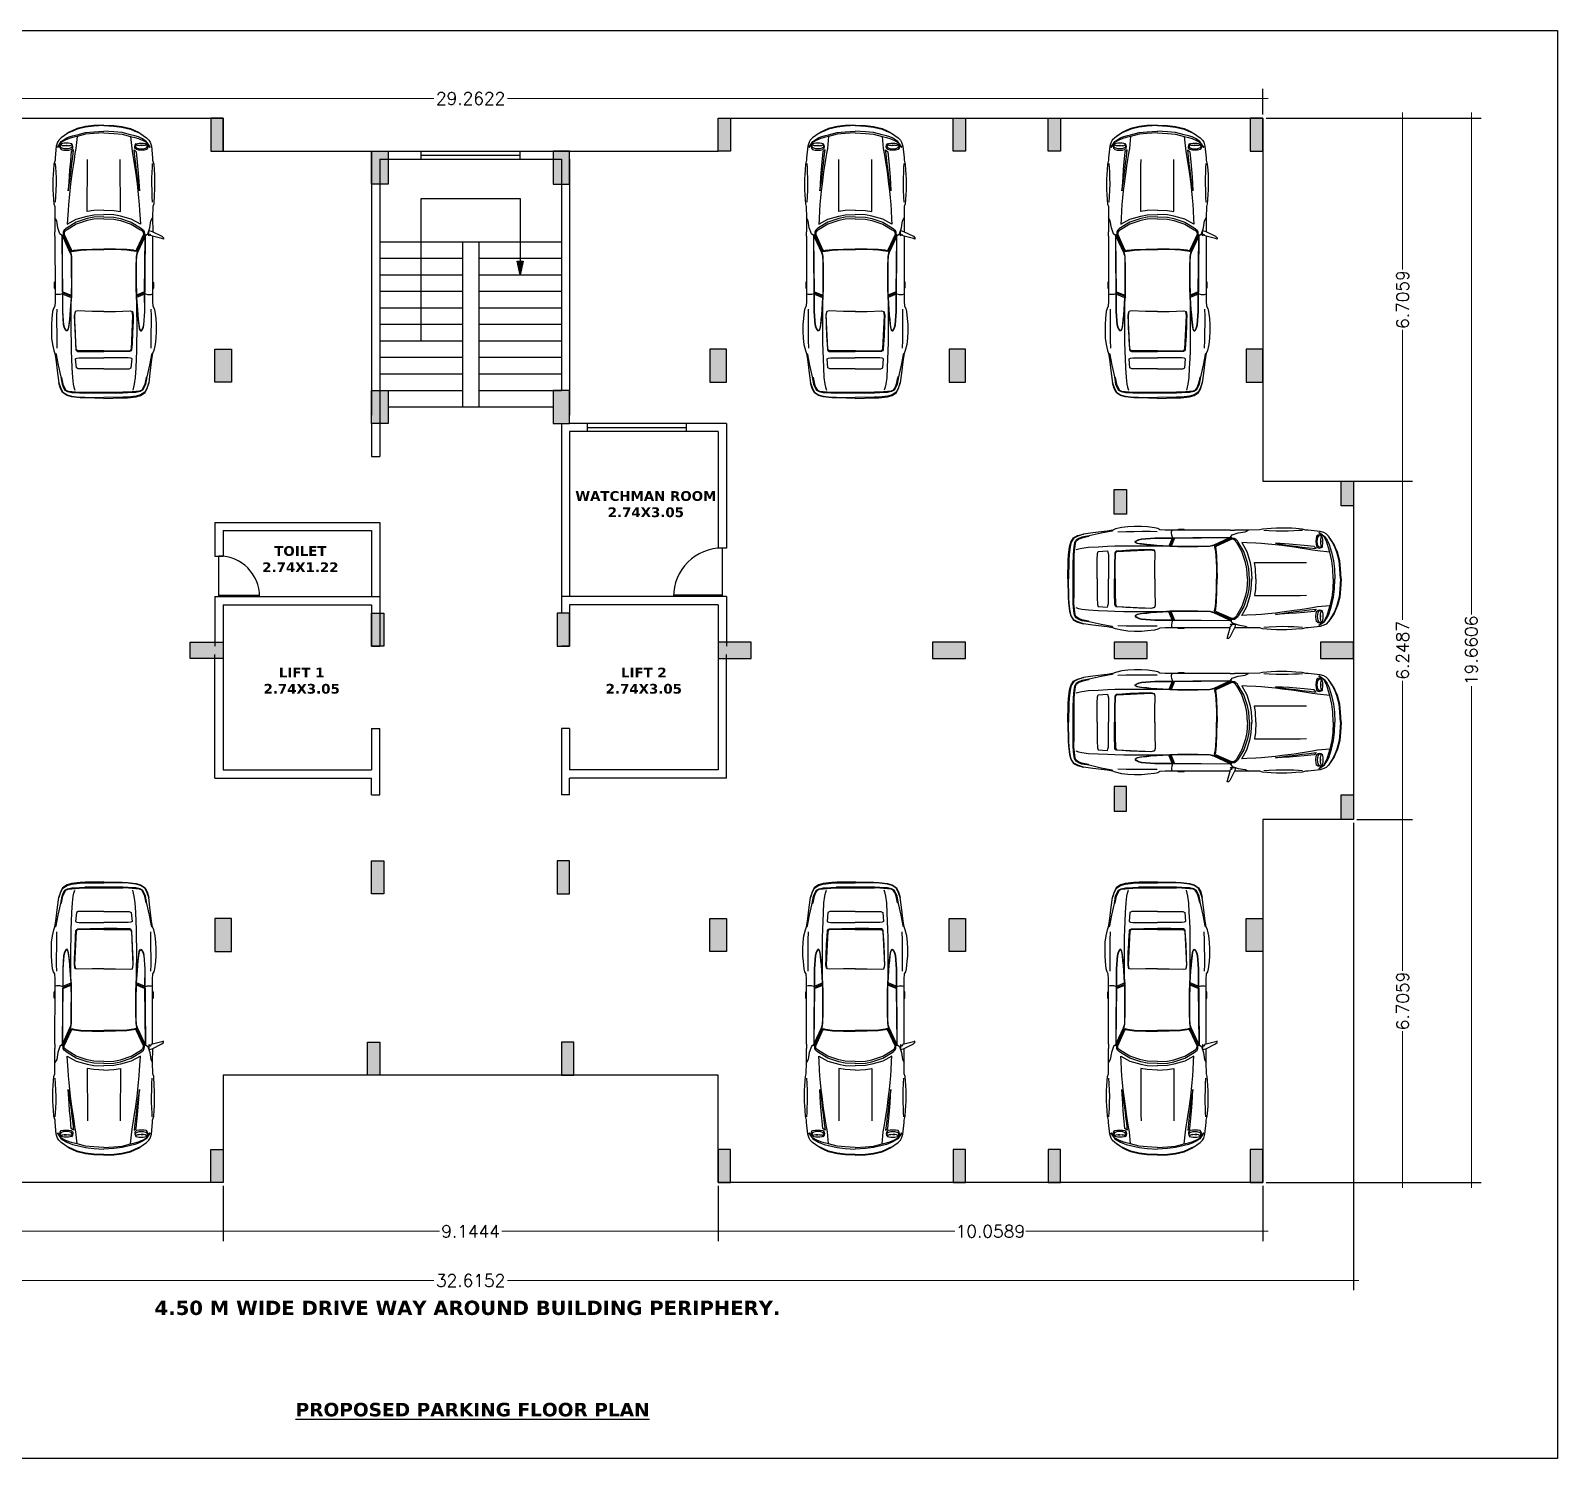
# Model space of a CAD drawing. Header units: metres. Extents: x 619 to 842, y 1450 to 1542.
# Drawn here: x 712.39 to 740.6, y 1478.99 to 1505.36 of the extents above; entities that cross this region are included whole.
import ezdxf

# ---------------------------------------------------------------- set-up
doc = ezdxf.new("R2010")
doc.units = ezdxf.units.M
doc.header["$LTSCALE"] = 0.5
doc.header["$MEASUREMENT"] = 0
for name, color, linetype in [('_Door', 114, 'Continuous'), ('_Floor', 153, 'Continuous'), ('_StairCase', 120, 'Continuous'), ('CAR', 9, 'Continuous'), ('CENTERLINE', 1, 'Continuous'), ('furn', 7, 'Continuous'), ('PARKING', 60, 'Continuous'), ('TEXT', 7, 'Continuous'), ('wall', 7, 'Continuous'), ('WINDOW', 5, 'Continuous')]:
    doc.layers.add(name, color=color, linetype=linetype)
doc.styles.add('AutoDCRFont', font='romans.shx')
doc.styles.add('PreDCRFont', font='ARIALN.TTF')
doc.styles.get("Standard").update_dxf_attribs({"font": 'arial.ttf'})
doc.dimstyles.new('PDCR-PLOT-INT', dxfattribs={"dimtxt": 0.3, "dimasz": 0.25, "dimexe": 0.25, "dimexo": 0.25, "dimgap": 0.25, "dimtad": 0, "dimzin": 0, "dimdsep": 46, "dimtxsty": 'PreDCRFont', "dimblk": 'OBLIQUE', "dimcen": 0.5, "dimdle": 0.1, "dimadec": 0, "dimazin": 0, "dimtfac": 1, "dimtix": 1, "dimtofl": 0, "dimtmove": 1, "dimatfit": 1, "dimfxl": 1, "dimtolj": 1, "dimtzin": 0, "dimlwd": 15, "dimarcsym": 0})

# ---------------------------------------------------------------- blocks, each defined once
blk = doc.blocks.new('CAR05-T')
at = {"layer": 'CAR'}
for p, q in [((-8.36, 25.15), (-10.37, 20.17)), ((-7.63, 25.15), (-9.65, 20.13)), ((-6.9, 25.15), (-8.92, 20.1)), ((-69.27, 11.7), (-69.27, -11.72)), ((-68.81, -11.75), (-68.81, 11.74)), ((95.73, -0.01), (95.73, -0.01)), ((-8.36, -25.17), (-10.37, -20.18)), ((-7.63, -25.17), (-9.65, -20.15)), ((-6.9, -25.17), (-8.92, -20.12)), ((27.38, -30.08), (30.07, -30.09))]:
    blk.add_line(p, q, dxfattribs=at)
for points in [[(27.38, 30.06), (-8.26, 29.99), (-12.66, 30.01), (-15.86, 30.25), (-17.12, 31), (-19.11, 31.49), (-23.46, 32), (-27.08, 32.24), (-31.43, 32.24), (-35.54, 32.12), (-39.28, 31.62), (-43.14, 30.76), (-44.89, 30.04), (-48.38, 29.43), (-57.1, 28.41), (-62.94, 27.63), (-66.43, 26.42), (-68.77, 25.17), (-70.37, 22.65), (-71.15, 19.83), (-71.77, 14.92), (-71.9, 11.67), (-72.04, -0.01)], [(-44.89, 29.7), (-45.5, 29.36), (-52.06, 28.12), (-59.34, 26.47), (-63.83, 25.71), (-65.68, 24.94), (-67.43, 23.89), (-68.37, 22.34), (-68.84, 19.71), (-69.15, 15.05), (-69.27, 11.7)], [(-17.58, 28.98), (-21.69, 29.12), (-26.79, 29.12), (-31.65, 28.98), (-36.68, 28.98), (-41.73, 28.85)], [(-8.14, 25.15), (-8.14, 25.64), (-8.52, 26.9), (-8.63, 28.29), (-8.63, 29.06), (-8.26, 29.99)], [(-0.29, 30.03), (-0.54, 30.03), (-1.17, 30.52), (-4.4, 30.52), (-5.41, 30.03), (-6.77, 30.03)], [(27.72, 25.74), (28.73, 27.09), (32.47, 28.34), (36.7, 29.01), (38.69, 30.06)], [(95.73, -0.01), (95.43, 6.21), (94.87, 11.19), (93.56, 16.43), (92.38, 19.17), (91.45, 21.29), (89.39, 24.26), (87.9, 26.27), (86.52, 27.77), (85.16, 28.51), (82.78, 29.26), (75.56, 30.01), (74.06, 30.01), (71.7, 30.74), (67.96, 30.96), (65.34, 31.17), (62.37, 31.28), (59.49, 31.28), (56.01, 31.28), (52.76, 31.08), (47.29, 30.74), (45.66, 30.16), (38.69, 30.06), (30.07, 30.08)], [(72.07, 29.84), (69.59, 29.72), (66.72, 29.55), (63.11, 29.38), (59.49, 29.35), (55.69, 29.52), (51.52, 29.64), (48.24, 29.87)], [(90.94, -0.01), (90.63, 6.23), (90.07, 11.21), (88.76, 16.45), (88.08, 19.18), (87.4, 21.31), (86.89, 22.68), (86.4, 23.79), (85.02, 26.39), (82.01, 28.56), (85.53, 26.17), (87.15, 23.79), (87.78, 22.68), (88.39, 21.31), (89.07, 19.18), (89.77, 16.45), (91.07, 11.21), (91.64, 6.23), (91.94, -0.01)], [(-72.53, 0.01), (-72.31, 11.3), (-72.17, 14.54), (-71.53, 19.83), (-70.75, 22.65), (-68.93, 25.4), (-66.5, 26.66), (-62.94, 27.63)], [(-59.34, 26.47), (-59.71, 26.05), (-63.83, 25.2), (-65.68, 24.43), (-67.43, 23.31), (-68.06, 22.04), (-68.77, 15.1), (-68.81, 11.74)], [(-13.87, 20.2), (-31.68, 20.24), (-38.04, 20.17), (-43.51, 20.1), (-48.17, 19.9), (-53.76, 19.64), (-59.71, 19.3), (-63.83, 18.77), (-65.68, 18.35), (-67.43, 17.84)], [(39.28, -0.01), (39.03, 6.21), (38.16, 10.21), (35.92, 16.94), (32.47, 22.65), (31.87, 23.47), (30.97, 24.4), (30.04, 24.91), (29.05, 25), (27.98, 24.96), (18.6, 20.69), (18.03, 20.41), (17.8, 19.68), (18.03, 18.5), (18.34, 16.94), (18.66, 14.18), (19.02, 7.2), (18.99, -0.01)], [(38.02, -0.01), (37.77, 6.21), (36.9, 10.21), (34.66, 16.94), (31.26, 22.65), (30.72, 23.47), (29.71, 24.33), (28.44, 24.42), (19.11, 20.18), (18.54, 19.85), (18.32, 19.39), (18.61, 18.37), (19.05, 14.1), (19.33, 7.2), (19.38, -0.01)], [(88.76, 16.45), (81.32, 17.23), (78.24, 17.74), (74.55, 18.32), (70.54, 18.91), (66.94, 19.51), (59.49, 20.51), (55.26, 21), (50.89, 21.41), (46.8, 21.78), (43.17, 22.04), (37.79, 22.28), (34.64, 22.53), (37.74, 16.94), (39.72, 10.21), (40.47, 6.21), (40.73, -0.01)], [(84.41, 26.76), (83.41, 27.02), (82.41, 27.26), (81.57, 26.95), (80.59, 26.27), (80.33, 24.77), (80.28, 23.53), (80.28, 22.79), (80.33, 21.53), (80.59, 20.03), (81.57, 19.15), (82.41, 19.05), (83.41, 19.28), (84.41, 19.91)], [(83.78, 19.74), (82.98, 19.54), (82.61, 19.47), (81.98, 19.79), (81.49, 20.59), (81.15, 21.85), (81.03, 23.09), (81.15, 24.33), (81.49, 25.59), (81.98, 26.46), (82.61, 26.75), (83.78, 26.39)], [(83.09, 24.32), (83.26, 23.02), (83.03, 21.77)], [(95.38, -0.01), (95.05, 6.21), (94.49, 11.19), (93.18, 16.43), (92.01, 19.17), (91.07, 21.29), (90.26, 22.79), (87.9, 26.27)], [(-54.39, -0.01), (-54.39, 11.69), (-54.26, 15.68), (-53.78, 16.89), (-48.15, 17.38), (-47.78, 16.58), (-47.53, 15.07), (-47.49, 8.32), (-47.49, -0.01)], [(-18.99, -0.03), (-18.97, 7.22), (-18.73, 16.19), (-19.11, 17.62), (-21.33, 18.08), (-24.9, 18.01), (-28.78, 17.89), (-32.21, 17.72), (-34.2, 17.65), (-36.77, 17.5), (-39.04, 17.36), (-42.72, 17.13), (-43.24, 16.68), (-43.65, 16.02), (-43.79, 8.32), (-43.79, -0.01)], [(-43.29, -0.03), (-43.29, 8.2), (-43.21, 15.88), (-42.82, 16.56), (-42.29, 16.99), (-21.5, 17.94), (-19.28, 17.48)], [(43.28, -0.01), (43.02, 6.21), (42.41, 10.21), (44.69, 10.19), (70.54, 10.11), (74.55, 10.05)], [(-18.99, 0.01), (-18.97, -7.23), (-18.73, -16.21), (-19.11, -17.64), (-21.33, -18.09), (-24.9, -18.03), (-28.78, -17.91), (-32.21, -17.74), (-34.2, -17.67), (-36.77, -17.52), (-39.04, -17.38), (-42.72, -17.14), (-43.24, -16.7), (-43.65, -16.04), (-43.79, -8.34), (-43.79, -0.01)], [(-43.29, 0.01), (-43.29, -8.22), (-43.21, -15.9), (-42.82, -16.58), (-42.29, -17.01), (-21.5, -17.96), (-19.28, -17.5)], [(-72.53, -0.03), (-72.31, -11.31), (-72.17, -14.56), (-71.53, -19.85), (-70.75, -22.67), (-68.93, -25.42), (-66.5, -26.67), (-62.94, -27.65)], [(27.38, -30.08), (-8.26, -30.01), (-12.66, -30.03), (-15.86, -30.26), (-17.12, -31.01), (-19.11, -31.51), (-23.46, -32.02), (-27.08, -32.25), (-31.43, -32.25), (-35.54, -32.13), (-39.28, -31.64), (-43.14, -30.77), (-44.89, -30.06), (-48.38, -29.45), (-57.1, -28.43), (-62.94, -27.65), (-66.43, -26.44), (-68.77, -25.18), (-70.37, -22.67), (-71.15, -19.85), (-71.77, -14.93), (-71.9, -11.69), (-72.04, -0.01)], [(-54.39, -0.01), (-54.39, -11.7), (-54.26, -15.7), (-53.78, -16.9), (-48.15, -17.4), (-47.78, -16.6), (-47.53, -15.09), (-47.49, -8.34), (-47.49, -0.01)], [(39.28, -0.01), (39.03, -6.23), (38.16, -10.22), (35.92, -16.96), (32.47, -22.67), (31.87, -23.48), (30.97, -24.42), (30.04, -24.93), (29.05, -25.01), (27.98, -24.98), (18.6, -20.71), (18.03, -20.42), (17.8, -19.69), (18.03, -18.52), (18.34, -16.96), (18.66, -14.2), (19.02, -7.22), (18.99, -0.01)], [(38.02, -0.01), (37.77, -6.23), (36.9, -10.22), (34.66, -16.96), (31.26, -22.67), (30.72, -23.48), (29.71, -24.35), (28.44, -24.43), (19.11, -20.2), (18.54, -19.86), (18.32, -19.4), (18.61, -18.38), (19.05, -14.12), (19.33, -7.22), (19.38, -0.01)], [(95.73, -0.01), (95.43, -6.23), (94.87, -11.21), (93.56, -16.45), (92.38, -19.18), (91.45, -21.31), (89.39, -24.28), (87.9, -26.29), (86.52, -27.78), (85.16, -28.53), (82.78, -29.28), (75.56, -30.03), (74.06, -30.03), (71.7, -30.76), (67.96, -30.98), (65.34, -31.18), (62.37, -31.3), (59.49, -31.3), (56.01, -31.3), (52.76, -31.1), (47.29, -30.76), (45.66, -30.18), (38.69, -30.08), (30.07, -30.09)], [(88.76, -16.46), (81.32, -17.24), (78.24, -17.75), (74.55, -18.33), (70.54, -18.93), (66.94, -19.52), (59.49, -20.52), (55.26, -21.02), (50.89, -21.43), (46.8, -21.8), (43.17, -22.05), (37.79, -22.29), (34.64, -22.55), (37.74, -16.96), (39.72, -10.22), (40.47, -6.23), (40.73, -0.01)], [(43.28, -0.01), (43.02, -6.23), (42.41, -10.22), (44.69, -10.21), (70.54, -10.12), (74.55, -10.07)], [(90.94, -0.01), (90.63, -6.25), (90.07, -11.23), (88.76, -16.46), (88.08, -19.2), (87.4, -21.32), (86.89, -22.7), (86.4, -23.81), (85.02, -26.41), (82.01, -28.58), (85.53, -26.19), (87.15, -23.81), (87.78, -22.7), (88.39, -21.32), (89.07, -19.2), (89.77, -16.46), (91.07, -11.23), (91.64, -6.25), (91.94, -0.01)], [(95.38, -0.01), (95.05, -6.23), (94.49, -11.21), (93.18, -16.45), (92.01, -19.18), (91.07, -21.31), (90.26, -22.8), (87.9, -26.29)], [(-44.89, -29.72), (-45.5, -29.38), (-52.06, -28.14), (-59.34, -26.49), (-63.83, -25.73), (-65.68, -24.96), (-67.43, -23.91), (-68.37, -22.36), (-68.84, -19.73), (-69.15, -15.07), (-69.27, -11.72)], [(-59.34, -26.49), (-59.71, -26.07), (-63.83, -25.22), (-65.68, -24.45), (-67.43, -23.33), (-68.06, -22.05), (-68.77, -15.12), (-68.81, -11.75)], [(-13.87, -20.22), (-31.68, -20.25), (-38.04, -20.18), (-43.51, -20.12), (-48.17, -19.91), (-53.76, -19.66), (-59.71, -19.32), (-63.83, -18.79), (-65.68, -18.37), (-67.43, -17.86)], [(-8.14, -25.17), (-8.14, -25.66), (-8.52, -26.92), (-8.63, -28.31), (-8.63, -29.07), (-8.26, -30.01)], [(27.72, -25.76), (28.73, -27.1), (32.47, -28.36), (36.7, -29.02), (38.69, -30.08)], [(84.41, -26.78), (83.41, -27.04), (82.41, -27.27), (81.57, -26.97), (80.59, -26.29), (80.33, -24.79), (80.28, -23.55), (80.28, -22.8), (80.33, -21.54), (80.59, -20.05), (81.57, -19.17), (82.41, -19.06), (83.41, -19.3), (84.41, -19.93)], [(83.78, -19.76), (82.98, -19.56), (82.61, -19.49), (81.98, -19.81), (81.49, -20.61), (81.15, -21.87), (81.03, -23.11), (81.15, -24.35), (81.49, -25.61), (81.98, -26.47), (82.61, -26.76), (83.78, -26.41)], [(83.09, -24.33), (83.26, -23.04), (83.03, -21.78)], [(-17.58, -29), (-21.69, -29.13), (-26.79, -29.13), (-31.65, -29), (-36.68, -29), (-41.73, -28.86)], [(-0.29, -30.04), (-0.54, -30.04), (-1.17, -30.54), (-4.4, -30.54), (-5.41, -30.04), (-6.77, -30.04)], [(72.07, -29.86), (69.59, -29.74), (66.72, -29.57), (63.11, -29.4), (59.49, -29.36), (55.69, -29.53), (51.52, -29.65), (48.24, -29.89)]]:
    blk.add_lwpolyline(points, dxfattribs=at)
for points in [[(27.88, 28.16), (27.6, 27.77), (30.72, 27.77), (30.22, 29.75), (27.23, 35.74), (26.36, 36.72), (25.5, 36.72), (25.87, 35.74), (27.38, 30.04), (27.64, 29.01), (28.61, 28.75)], [(28.42, 25.39), (27.45, 25.06), (18.17, 20.83), (17.54, 20.59), (16.86, 20.35), (14.7, 19.96), (7.55, 19.79), (-0.29, 19.79), (-4.98, 19.79), (-9.74, 19.92), (-13.87, 20.2), (-17.73, 20.46), (-21.32, 20.82), (-24.12, 21.06), (-27.7, 21.47), (-29.82, 21.83), (-30.72, 22.28), (-31.06, 22.62), (-31, 23.13), (-30.49, 23.52), (-28.79, 24.35), (-27.2, 24.74), (-18.99, 25.28), (27.72, 25.64)], [(26.57, 25.06), (17.29, 20.83), (16.66, 20.59), (15.98, 20.35), (15.06, 20.12), (11.85, 20.01), (7.56, 20.01), (3.03, 20), (-0.31, 19.96), (-8.92, 20.1), (-10.39, 20.17), (-17.73, 20.66), (-21.35, 20.92), (-23.8, 21.19), (-27.23, 21.53), (-29.46, 21.88), (-30.53, 22.28), (-30.78, 22.6), (-30.77, 23.01), (-30.32, 23.38), (-28.73, 24.16), (-27.21, 24.59), (-18.99, 25.17), (-8.14, 25.15), (-6.9, 25.15), (9.52, 25.34), (27.18, 25.52), (27.55, 25.39)], [(55.26, 21.92), (61.62, 20.85), (67.7, 20.13), (71.83, 19.64), (76.1, 19.1), (80.37, 18.66), (79.24, 20.01), (77.03, 20.2), (72.99, 20.59), (68.37, 21.03), (63.74, 21.36)], [(84.36, 25.4), (84.11, 26.13), (83.78, 26.39), (83.49, 26.13), (83.22, 25.4), (83.05, 24.42), (82.97, 23.02), (83.09, 21.75), (83.2, 20.73), (83.48, 19.98), (83.78, 19.74), (84.11, 19.96), (84.36, 20.64), (84.55, 21.75), (84.6, 23.02), (84.55, 24.32)], [(55.26, -21.94), (61.62, -20.86), (67.7, -20.15), (71.83, -19.66), (76.1, -19.11), (80.37, -18.67), (79.24, -20.03), (77.03, -20.22), (72.99, -20.61), (68.37, -21.05), (63.74, -21.37)], [(28.42, -25.4), (27.45, -25.08), (18.17, -20.85), (17.54, -20.61), (16.86, -20.37), (14.7, -19.98), (7.55, -19.81), (-0.29, -19.81), (-4.98, -19.81), (-9.74, -19.94), (-13.87, -20.22), (-17.73, -20.47), (-21.32, -20.84), (-24.12, -21.08), (-27.7, -21.49), (-29.82, -21.85), (-30.72, -22.29), (-31.06, -22.63), (-31, -23.14), (-30.49, -23.53), (-28.79, -24.37), (-27.2, -24.76), (-18.99, -25.3), (27.72, -25.66)], [(26.57, -25.08), (17.29, -20.85), (16.66, -20.61), (15.98, -20.37), (15.06, -20.13), (11.85, -20.03), (7.56, -20.03), (3.03, -20.01), (-0.31, -19.98), (-8.92, -20.12), (-10.39, -20.18), (-17.73, -20.68), (-21.35, -20.93), (-23.8, -21.2), (-27.23, -21.54), (-29.46, -21.9), (-30.53, -22.29), (-30.78, -22.62), (-30.77, -23.02), (-30.32, -23.4), (-28.73, -24.18), (-27.21, -24.6), (-18.99, -25.18), (-8.14, -25.17), (-6.9, -25.17), (9.52, -25.35), (27.18, -25.54), (27.55, -25.4)], [(84.36, -25.42), (84.11, -26.15), (83.78, -26.41), (83.49, -26.15), (83.22, -25.42), (83.05, -24.43), (82.97, -23.04), (83.09, -21.77), (83.2, -20.75), (83.48, -20), (83.78, -19.76), (84.11, -19.98), (84.36, -20.66), (84.55, -21.77), (84.6, -23.04), (84.55, -24.33)]]:
    blk.add_lwpolyline(points, close=True, dxfattribs=at)
blk = doc.blocks.new('*D44')
at = {"color": 0, "lineweight": -2, "transparency": 16777216}
for p, q in [((705.89, 1503.811), (705.89, 1504.29)), ((735.153, 1503.811), (735.153, 1504.29))]:
    blk.add_line(p, q, dxfattribs=at)
at = {"color": 0, "lineweight": 15, "transparency": 16777216}
for p, q in [((705.79, 1504.11), (719.843, 1504.11)), ((735.253, 1504.11), (721.201, 1504.11))]:
    blk.add_line(p, q, dxfattribs=at)
at = {"layer": 'Defpoints', "color": 0, "transparency": 16777216}
for p in [(735.153, 1504.11), (705.89, 1503.749), (735.153, 1503.749)]:
    blk.add_point(p, dxfattribs=at)
at = {"color": 0, "transparency": 16777216, "insert": (720.522, 1504.11), "char_height": 0.23, "attachment_point": 5, "style": 'AutoDCRFont'}
blk.add_mtext('\\A1;29.2622', dxfattribs=at)
blk = doc.blocks.new('*D45')
at = {"layer": 'Defpoints', "color": 0, "transparency": 16777216}
for p in [(735.153, 1503.749), (735.153, 1497.043), (737.738, 1497.043)]:
    blk.add_point(p, dxfattribs=at)
at = {"layer": 'wall', "color": 0, "lineweight": -2, "transparency": 16777216}
for p, q in [((735.215, 1503.749), (737.918, 1503.749)), ((735.215, 1497.043), (737.918, 1497.043))]:
    blk.add_line(p, q, dxfattribs=at)
at = {"layer": 'wall', "color": 0, "lineweight": 15, "transparency": 16777216}
for p, q in [((737.738, 1503.849), (737.738, 1500.954)), ((737.738, 1496.943), (737.738, 1499.837))]:
    blk.add_line(p, q, dxfattribs=at)
at = {"layer": 'wall', "color": 0, "transparency": 16777216, "insert": (737.738, 1500.396), "char_height": 0.23, "attachment_point": 5, "rotation": 90, "style": 'AutoDCRFont'}
blk.add_mtext('\\A1;6.7059', dxfattribs=at)
blk = doc.blocks.new('*D46')
at = {"layer": 'Defpoints', "color": 0, "transparency": 16777216}
for p in [(736.829, 1497.043), (736.829, 1490.794), (737.738, 1490.794)]:
    blk.add_point(p, dxfattribs=at)
at = {"layer": 'wall', "color": 0, "lineweight": 15, "transparency": 16777216}
for p, q in [((737.738, 1497.143), (737.738, 1494.482)), ((737.738, 1490.694), (737.738, 1493.354))]:
    blk.add_line(p, q, dxfattribs=at)
at = {"layer": 'wall', "color": 0, "lineweight": -2, "transparency": 16777216}
for p, q in [((736.892, 1497.043), (737.918, 1497.043)), ((736.892, 1490.794), (737.918, 1490.794))]:
    blk.add_line(p, q, dxfattribs=at)
at = {"layer": 'wall', "color": 0, "transparency": 16777216, "insert": (737.738, 1493.918), "char_height": 0.23, "attachment_point": 5, "rotation": 90, "style": 'AutoDCRFont'}
blk.add_mtext('\\A1;6.2487', dxfattribs=at)
blk = doc.blocks.new('*D47')
at = {"layer": 'Defpoints', "color": 0, "transparency": 16777216}
for p in [(736.829, 1490.794), (736.829, 1484.088), (737.738, 1484.088)]:
    blk.add_point(p, dxfattribs=at)
at = {"layer": 'wall', "color": 0, "lineweight": -2, "transparency": 16777216}
for p, q in [((736.892, 1490.794), (737.918, 1490.794)), ((736.892, 1484.088), (737.918, 1484.088))]:
    blk.add_line(p, q, dxfattribs=at)
at = {"layer": 'wall', "color": 0, "lineweight": 15, "transparency": 16777216}
for p, q in [((737.738, 1490.894), (737.738, 1488)), ((737.738, 1483.988), (737.738, 1486.882))]:
    blk.add_line(p, q, dxfattribs=at)
at = {"layer": 'wall', "color": 0, "transparency": 16777216, "insert": (737.738, 1487.441), "char_height": 0.23, "attachment_point": 5, "rotation": 90, "style": 'AutoDCRFont'}
blk.add_mtext('\\A1;6.7059', dxfattribs=at)
blk = doc.blocks.new('*D48')
at = {"layer": 'Defpoints', "color": 0, "transparency": 16777216}
for p in [(735.153, 1503.749), (739.007, 1503.749), (735.153, 1484.088)]:
    blk.add_point(p, dxfattribs=at)
at = {"layer": 'wall', "color": 0, "lineweight": -2, "transparency": 16777216}
for p, q in [((735.215, 1503.749), (739.187, 1503.749)), ((735.215, 1484.088), (739.187, 1484.088))]:
    blk.add_line(p, q, dxfattribs=at)
at = {"layer": 'wall', "color": 0, "lineweight": 15, "transparency": 16777216}
for p, q in [((739.007, 1503.849), (739.007, 1494.581)), ((739.007, 1483.988), (739.007, 1493.256))]:
    blk.add_line(p, q, dxfattribs=at)
at = {"layer": 'wall', "color": 0, "transparency": 16777216, "insert": (739.007, 1493.918), "char_height": 0.23, "attachment_point": 5, "rotation": 90, "style": 'AutoDCRFont'}
blk.add_mtext('\\A1;19.6606', dxfattribs=at)
blk = doc.blocks.new('*D49')
at = {"layer": 'Defpoints', "color": 0, "transparency": 16777216}
for p in [(705.89, 1484.088), (715.949, 1484.088), (715.949, 1483.186)]:
    blk.add_point(p, dxfattribs=at)
at = {"layer": 'wall', "color": 0, "lineweight": -2, "transparency": 16777216}
for p, q in [((705.89, 1484.026), (705.89, 1483.006)), ((715.949, 1484.026), (715.949, 1483.006))]:
    blk.add_line(p, q, dxfattribs=at)
at = {"layer": 'wall', "color": 0, "lineweight": 15, "transparency": 16777216}
for p, q in [((705.79, 1483.186), (710.263, 1483.186)), ((716.049, 1483.186), (711.577, 1483.186))]:
    blk.add_line(p, q, dxfattribs=at)
at = {"layer": 'wall', "color": 0, "transparency": 16777216, "insert": (710.92, 1483.186), "char_height": 0.23, "attachment_point": 5, "style": 'AutoDCRFont'}
blk.add_mtext('\\A1;10.0589', dxfattribs=at)
blk = doc.blocks.new('*D50')
at = {"layer": 'Defpoints', "color": 0, "transparency": 16777216}
for p in [(715.949, 1484.088), (725.094, 1484.088), (725.094, 1483.186)]:
    blk.add_point(p, dxfattribs=at)
at = {"layer": 'wall', "color": 0, "lineweight": -2, "transparency": 16777216}
for p, q in [((715.949, 1484.026), (715.949, 1483.006)), ((725.094, 1484.026), (725.094, 1483.006))]:
    blk.add_line(p, q, dxfattribs=at)
at = {"layer": 'wall', "color": 0, "lineweight": 15, "transparency": 16777216}
for p, q in [((715.849, 1483.186), (719.947, 1483.186)), ((725.194, 1483.186), (721.097, 1483.186))]:
    blk.add_line(p, q, dxfattribs=at)
at = {"layer": 'wall', "color": 0, "transparency": 16777216, "insert": (720.522, 1483.186), "char_height": 0.23, "attachment_point": 5, "style": 'AutoDCRFont'}
blk.add_mtext('\\A1;9.1444', dxfattribs=at)
blk = doc.blocks.new('*D37')
at = {"layer": 'Defpoints', "color": 0, "transparency": 16777216}
for p in [(725.094, 1484.088), (735.153, 1484.088), (735.153, 1483.186)]:
    blk.add_point(p, dxfattribs=at)
at = {"layer": 'wall', "color": 0, "lineweight": -2, "transparency": 16777216}
for p, q in [((725.094, 1484.026), (725.094, 1483.006)), ((735.153, 1484.026), (735.153, 1483.006))]:
    blk.add_line(p, q, dxfattribs=at)
at = {"layer": 'wall', "color": 0, "lineweight": 15, "transparency": 16777216}
for p, q in [((724.994, 1483.186), (729.466, 1483.186)), ((735.253, 1483.186), (730.78, 1483.186))]:
    blk.add_line(p, q, dxfattribs=at)
at = {"layer": 'wall', "color": 0, "transparency": 16777216, "insert": (730.123, 1483.186), "char_height": 0.23, "attachment_point": 5, "style": 'AutoDCRFont'}
blk.add_mtext('\\A1;10.0589', dxfattribs=at)
blk = doc.blocks.new('*D51')
at = {"layer": 'Defpoints', "color": 0, "transparency": 16777216}
for p in [(704.214, 1490.794), (736.829, 1490.794), (736.829, 1482.277)]:
    blk.add_point(p, dxfattribs=at)
at = {"layer": 'wall', "color": 0, "lineweight": -2, "transparency": 16777216}
for p, q in [((704.214, 1490.731), (704.214, 1482.097)), ((736.829, 1490.731), (736.829, 1482.097))]:
    blk.add_line(p, q, dxfattribs=at)
at = {"layer": 'wall', "color": 0, "lineweight": 15, "transparency": 16777216}
for p, q in [((704.114, 1482.277), (719.843, 1482.277)), ((736.929, 1482.277), (721.201, 1482.277))]:
    blk.add_line(p, q, dxfattribs=at)
at = {"layer": 'wall', "color": 0, "transparency": 16777216, "insert": (720.522, 1482.277), "char_height": 0.23, "attachment_point": 5, "style": 'AutoDCRFont'}
blk.add_mtext('\\A1;32.6152', dxfattribs=at)

msp = doc.modelspace()

# ---------------------------------------------------------------- hatches: boundary and pattern name
h = msp.add_hatch(color=256)
h.dxf.hatch_style = 1
h.paths.add_polyline_path([(721.48953, 1501.10613), (721.43604, 1501.10613), (721.38255, 1501.10613), (721.43604, 1500.85289)])
at = {"layer": 'CENTERLINE'}
h = msp.add_hatch(color=256, dxfattribs=at)
h.dxf.hatch_style = 1
h.paths.add_polyline_path([(715.94937, 1503.74863), (715.72076, 1503.74863), (715.72076, 1503.139), (715.94937, 1503.139)])
h = msp.add_hatch(color=256, dxfattribs=at)
h.dxf.hatch_style = 1
h.paths.add_polyline_path([(725.09382, 1503.139), (725.32243, 1503.139), (725.32243, 1503.74863), (725.09382, 1503.74863)])
h = msp.add_hatch(color=256, dxfattribs=at)
h.dxf.hatch_style = 1
h.paths.add_polyline_path([(729.43743, 1503.139), (729.66604, 1503.139), (729.66604, 1503.74863), (729.43743, 1503.74863)])
h = msp.add_hatch(color=256, dxfattribs=at)
h.dxf.hatch_style = 1
h.paths.add_polyline_path([(731.19011, 1503.139), (731.41872, 1503.139), (731.41872, 1503.74863), (731.19011, 1503.74863)])
h = msp.add_hatch(color=256, dxfattribs=at)
h.dxf.hatch_style = 1
h.paths.add_polyline_path([(734.92409, 1503.139), (735.15271, 1503.139), (735.15271, 1503.74863), (734.92409, 1503.74863)])
h = msp.add_hatch(color=256, dxfattribs=at)
h.dxf.hatch_style = 1
h.paths.add_polyline_path([(718.99752, 1503.139), (718.69271, 1503.139), (718.69271, 1502.52937), (718.99752, 1502.52937)])
h = msp.add_hatch(color=256, dxfattribs=at)
h.dxf.hatch_style = 1
h.paths.add_polyline_path([(722.04567, 1502.52937), (722.35048, 1502.52937), (722.35048, 1503.139), (722.04567, 1503.139)])
h = msp.add_hatch(color=256, dxfattribs=at)
h.dxf.hatch_style = 1
h.paths.add_polyline_path([(716.10178, 1499.48122), (715.79696, 1499.48122), (715.79696, 1498.87159), (716.10178, 1498.87159)])
h = msp.add_hatch(color=256, dxfattribs=at)
h.dxf.hatch_style = 1
h.paths.add_polyline_path([(724.94141, 1498.87159), (725.24622, 1498.87159), (725.24622, 1499.48122), (724.94141, 1499.48122)])
h = msp.add_hatch(color=256, dxfattribs=at)
h.dxf.hatch_style = 1
h.paths.add_polyline_path([(729.36122, 1498.87159), (729.66604, 1498.87159), (729.66604, 1499.48122), (729.36122, 1499.48122)])
h = msp.add_hatch(color=256, dxfattribs=at)
h.dxf.hatch_style = 1
h.paths.add_polyline_path([(734.84789, 1498.87159), (735.15271, 1498.87159), (735.15271, 1499.48122), (734.84789, 1499.48122)])
h = msp.add_hatch(color=256, dxfattribs=at)
h.dxf.hatch_style = 1
h.paths.add_polyline_path([(718.99752, 1498.71918), (718.69271, 1498.71918), (718.69271, 1498.10955), (718.99752, 1498.10955)])
h = msp.add_hatch(color=256, dxfattribs=at)
h.dxf.hatch_style = 1
h.paths.add_polyline_path([(722.04567, 1498.10955), (722.35048, 1498.10955), (722.35048, 1498.71918), (722.04567, 1498.71918)])
h = msp.add_hatch(color=1, dxfattribs=at)
h.dxf.hatch_style = 1
h.paths.add_polyline_path([(732.63798, 1496.89029), (732.40937, 1496.89029), (732.40937, 1496.43307), (732.63798, 1496.43307)])
h.paths.add_polyline_path([(736.82919, 1497.0427), (736.60058, 1497.0427), (736.60058, 1496.58548), (736.82919, 1496.58548)])
h.paths.add_polyline_path([(736.82919, 1491.25122), (736.60058, 1491.25122), (736.60058, 1490.794), (736.82919, 1490.794)])
h.paths.add_polyline_path([(732.63798, 1491.40363), (732.40937, 1491.40363), (732.40937, 1490.9464), (732.63798, 1490.9464)])
h = msp.add_hatch(color=256, dxfattribs=at)
h.dxf.hatch_style = 1
h.paths.add_polyline_path([(718.92132, 1494.60418), (718.69271, 1494.60418), (718.69271, 1493.99455), (718.92132, 1493.99455)])
h = msp.add_hatch(color=256, dxfattribs=at)
h.dxf.hatch_style = 1
h.paths.add_polyline_path([(722.12187, 1493.99455), (722.35048, 1493.99455), (722.35048, 1494.60418), (722.12187, 1494.60418)])
h = msp.add_hatch(color=256, dxfattribs=at)
h.dxf.hatch_style = 1
h.paths.add_polyline_path([(715.94937, 1493.76594), (715.94937, 1494.07076), (715.33974, 1494.07076), (715.33974, 1493.76594)])
h = msp.add_hatch(color=256, dxfattribs=at)
h.dxf.hatch_style = 1
h.paths.add_polyline_path([(725.70345, 1493.76594), (725.70345, 1494.07076), (725.09382, 1494.07076), (725.09382, 1493.76594)])
h = msp.add_hatch(color=256, dxfattribs=at)
h.dxf.hatch_style = 1
h.paths.add_polyline_path([(729.66604, 1493.76594), (729.66604, 1494.07076), (729.05641, 1494.07076), (729.05641, 1493.76594)])
h = msp.add_hatch(color=256, dxfattribs=at)
h.dxf.hatch_style = 1
h.paths.add_polyline_path([(733.019, 1493.76594), (733.019, 1494.07076), (732.40937, 1494.07076), (732.40937, 1493.76594)])
h = msp.add_hatch(color=256, dxfattribs=at)
h.dxf.hatch_style = 1
h.paths.add_polyline_path([(736.82919, 1493.76594), (736.82919, 1494.07076), (736.21956, 1494.07076), (736.21956, 1493.76594)])
h = msp.add_hatch(color=256, dxfattribs=at)
h.dxf.hatch_style = 1
h.paths.add_polyline_path([(718.92132, 1490.03196), (718.69271, 1490.03196), (718.69271, 1489.42233), (718.92132, 1489.42233)])
h = msp.add_hatch(color=256, dxfattribs=at)
h.dxf.hatch_style = 1
h.paths.add_polyline_path([(722.12187, 1489.42233), (722.35048, 1489.42233), (722.35048, 1490.03196), (722.12187, 1490.03196)])
h = msp.add_hatch(color=256, dxfattribs=at)
h.dxf.hatch_style = 1
h.paths.add_polyline_path([(716.10178, 1488.96511), (715.79696, 1488.96511), (715.79696, 1488.35548), (716.10178, 1488.35548)])
h = msp.add_hatch(color=256, dxfattribs=at)
h.dxf.hatch_style = 1
h.paths.add_polyline_path([(724.94141, 1488.35548), (725.24622, 1488.35548), (725.24622, 1488.96511), (724.94141, 1488.96511)])
h = msp.add_hatch(color=256, dxfattribs=at)
h.dxf.hatch_style = 1
h.paths.add_polyline_path([(729.36122, 1488.35548), (729.66604, 1488.35548), (729.66604, 1488.96511), (729.36122, 1488.96511)])
h = msp.add_hatch(color=256, dxfattribs=at)
h.dxf.hatch_style = 1
h.paths.add_polyline_path([(734.84789, 1488.35548), (735.15271, 1488.35548), (735.15271, 1488.96511), (734.84789, 1488.96511)])
h = msp.add_hatch(color=256, dxfattribs=at)
h.dxf.hatch_style = 1
h.paths.add_polyline_path([(718.84511, 1486.679), (718.6165, 1486.679), (718.6165, 1486.06937), (718.84511, 1486.06937)])
h = msp.add_hatch(color=256, dxfattribs=at)
h.dxf.hatch_style = 1
h.paths.add_polyline_path([(722.19808, 1486.06937), (722.42669, 1486.06937), (722.42669, 1486.679), (722.19808, 1486.679)])
h = msp.add_hatch(color=256, dxfattribs=at)
h.dxf.hatch_style = 1
h.paths.add_polyline_path([(715.94937, 1484.6977), (715.72076, 1484.6977), (715.72076, 1484.08807), (715.94937, 1484.08807)])
h = msp.add_hatch(color=256, dxfattribs=at)
h.dxf.hatch_style = 1
h.paths.add_polyline_path([(725.09382, 1484.08807), (725.32243, 1484.08807), (725.32243, 1484.6977), (725.09382, 1484.6977)])
h = msp.add_hatch(color=256, dxfattribs=at)
h.dxf.hatch_style = 1
h.paths.add_polyline_path([(729.43743, 1484.08807), (729.66604, 1484.08807), (729.66604, 1484.6977), (729.43743, 1484.6977)])
h = msp.add_hatch(color=256, dxfattribs=at)
h.dxf.hatch_style = 1
h.paths.add_polyline_path([(731.19011, 1484.08807), (731.41872, 1484.08807), (731.41872, 1484.6977), (731.19011, 1484.6977)])
h = msp.add_hatch(color=256, dxfattribs=at)
h.dxf.hatch_style = 1
h.paths.add_polyline_path([(734.92409, 1484.08807), (735.15271, 1484.08807), (735.15271, 1484.6977), (734.92409, 1484.6977)])

# ---------------------------------------------------------------- linework, layer by layer
msp.add_lwpolyline([(719.60715, 1499.63363), (719.60715, 1502.26478), (721.43604, 1502.26478), (721.43604, 1501.10613), (721.48953, 1501.10613), (721.43604, 1500.85289), (721.38255, 1501.10613), (721.43604, 1501.10613)])
at = {"layer": '_Door'}
for p, q in [((725.17002, 1495.80665), (725.17002, 1494.909)), ((715.87317, 1494.909), (715.87317, 1495.659)), ((715.87317, 1494.934), (716.62317, 1494.934)), ((715.87317, 1494.909), (716.62317, 1494.909)), ((725.17002, 1494.934), (724.27002, 1494.934)), ((725.17002, 1494.909), (724.27002, 1494.909))]:
    msp.add_line(p, q, dxfattribs=at)
for centre, radius, start, end in [((725.16767, 1494.909), 0.89765, 89.85019, 180), ((715.87317, 1494.909), 0.75, 0, 90)]:
    msp.add_arc(centre, radius, start, end, dxfattribs=at)
at = {"layer": '_Floor'}
msp.add_lwpolyline([(700.76478, 1505.36467), (740.59795, 1505.36467), (740.59795, 1478.99098), (700.76478, 1478.99098)], close=True, dxfattribs=at)
at = {"layer": '_StairCase'}
for p, q in [((718.84511, 1502.98659), (722.19808, 1502.98659)), ((718.84511, 1502.98659), (718.84511, 1498.10955)), ((722.19808, 1502.98659), (722.19808, 1498.71918)), ((718.84511, 1501.46252), (722.19808, 1501.46252)), ((720.36919, 1501.46252), (720.36919, 1498.41437)), ((720.674, 1501.46252), (720.674, 1498.41437)), ((718.84511, 1501.1577), (720.36919, 1501.1577)), ((720.674, 1501.1577), (722.19808, 1501.1577)), ((718.84511, 1500.85289), (720.36919, 1500.85289)), ((720.674, 1500.85289), (722.19808, 1500.85289)), ((718.84511, 1500.54807), (720.36919, 1500.54807)), ((720.674, 1500.54807), (722.19808, 1500.54807)), ((718.84511, 1500.24326), (720.36919, 1500.24326)), ((720.674, 1500.24326), (722.19808, 1500.24326)), ((718.84511, 1499.93844), (720.36919, 1499.93844)), ((720.674, 1499.93844), (722.19808, 1499.93844)), ((718.84511, 1499.63363), (720.36919, 1499.63363)), ((720.674, 1499.63363), (722.19808, 1499.63363)), ((718.84511, 1499.32881), (720.36919, 1499.32881)), ((720.674, 1499.32881), (722.19808, 1499.32881)), ((718.84511, 1499.024), (720.36919, 1499.024)), ((720.674, 1499.024), (722.19808, 1499.024)), ((718.84511, 1498.71918), (720.36919, 1498.71918)), ((720.674, 1498.71918), (722.19808, 1498.71918)), ((718.99752, 1498.41437), (722.04567, 1498.41437))]:
    msp.add_line(p, q, dxfattribs=at)
at = {"layer": 'CENTERLINE'}
for points in [[(715.72076, 1503.139), (715.94937, 1503.139), (715.94937, 1503.74863), (715.72076, 1503.74863)], [(725.32243, 1503.139), (725.09382, 1503.139), (725.09382, 1503.74863), (725.32243, 1503.74863)], [(729.66604, 1503.139), (729.43743, 1503.139), (729.43743, 1503.74863), (729.66604, 1503.74863)], [(731.41872, 1503.139), (731.19011, 1503.139), (731.19011, 1503.74863), (731.41872, 1503.74863)], [(735.15271, 1503.74863), (734.92409, 1503.74863), (734.92409, 1503.139), (735.15271, 1503.139)], [(718.69271, 1503.139), (718.99752, 1503.139), (718.99752, 1502.52937), (718.69271, 1502.52937)], [(722.35048, 1503.139), (722.04567, 1503.139), (722.04567, 1502.52937), (722.35048, 1502.52937)], [(715.79696, 1499.48122), (716.10178, 1499.48122), (716.10178, 1498.87159), (715.79696, 1498.87159)], [(725.24622, 1499.48122), (724.94141, 1499.48122), (724.94141, 1498.87159), (725.24622, 1498.87159)], [(729.66604, 1499.48122), (729.36122, 1499.48122), (729.36122, 1498.87159), (729.66604, 1498.87159)], [(735.15271, 1499.48122), (734.84789, 1499.48122), (734.84789, 1498.87159), (735.15271, 1498.87159)], [(718.69271, 1498.71918), (718.99752, 1498.71918), (718.99752, 1498.10955), (718.69271, 1498.10955)], [(722.35048, 1498.71918), (722.04567, 1498.71918), (722.04567, 1498.10955), (722.35048, 1498.10955)], [(732.63798, 1496.43307), (732.40937, 1496.43307), (732.40937, 1496.89029), (732.63798, 1496.89029)], [(736.82919, 1496.58548), (736.60058, 1496.58548), (736.60058, 1497.0427), (736.82919, 1497.0427)], [(718.69271, 1494.60418), (718.92132, 1494.60418), (718.92132, 1493.99455), (718.69271, 1493.99455)], [(722.35048, 1494.60418), (722.12187, 1494.60418), (722.12187, 1493.99455), (722.35048, 1493.99455)], [(715.94937, 1494.07076), (715.94937, 1493.76594), (715.33974, 1493.76594), (715.33974, 1494.07076)], [(725.09382, 1494.07076), (725.09382, 1493.76594), (725.70345, 1493.76594), (725.70345, 1494.07076)], [(729.05641, 1494.07076), (729.05641, 1493.76594), (729.66604, 1493.76594), (729.66604, 1494.07076)], [(732.40937, 1494.07076), (732.40937, 1493.76594), (733.019, 1493.76594), (733.019, 1494.07076)], [(736.21956, 1494.07076), (736.21956, 1493.76594), (736.82919, 1493.76594), (736.82919, 1494.07076)], [(732.63798, 1491.40363), (732.40937, 1491.40363), (732.40937, 1490.9464), (732.63798, 1490.9464)], [(736.82919, 1490.794), (736.60058, 1490.794), (736.60058, 1491.25122), (736.82919, 1491.25122)], [(718.69271, 1490.03196), (718.92132, 1490.03196), (718.92132, 1489.42233), (718.69271, 1489.42233)], [(722.35048, 1490.03196), (722.12187, 1490.03196), (722.12187, 1489.42233), (722.35048, 1489.42233)], [(715.79696, 1488.35548), (716.10178, 1488.35548), (716.10178, 1488.96511), (715.79696, 1488.96511)], [(725.24622, 1488.35548), (724.94141, 1488.35548), (724.94141, 1488.96511), (725.24622, 1488.96511)], [(729.66604, 1488.35548), (729.36122, 1488.35548), (729.36122, 1488.96511), (729.66604, 1488.96511)], [(735.15271, 1488.35548), (734.84789, 1488.35548), (734.84789, 1488.96511), (735.15271, 1488.96511)], [(718.6165, 1486.679), (718.84511, 1486.679), (718.84511, 1486.06937), (718.6165, 1486.06937)], [(722.42669, 1486.679), (722.19808, 1486.679), (722.19808, 1486.06937), (722.42669, 1486.06937)], [(715.72076, 1484.6977), (715.94937, 1484.6977), (715.94937, 1484.08807), (715.72076, 1484.08807)], [(725.32243, 1484.6977), (725.09382, 1484.6977), (725.09382, 1484.08807), (725.32243, 1484.08807)], [(729.66604, 1484.6977), (729.43743, 1484.6977), (729.43743, 1484.08807), (729.66604, 1484.08807)], [(731.41872, 1484.6977), (731.19011, 1484.6977), (731.19011, 1484.08807), (731.41872, 1484.08807)], [(735.15271, 1484.6977), (734.92409, 1484.6977), (734.92409, 1484.08807), (735.15271, 1484.08807)]]:
    msp.add_lwpolyline(points, close=True, dxfattribs=at)
at = {"layer": 'PARKING'}
msp.add_lwpolyline([(705.89048, 1503.74863), (715.94937, 1503.74863), (715.94937, 1503.139), (725.09382, 1503.139), (725.09382, 1503.74863), (735.15271, 1503.74863), (735.15271, 1497.0427), (736.82919, 1497.0427), (736.82919, 1490.794), (735.15271, 1490.794), (735.15271, 1484.08807), (725.09382, 1484.08807), (725.09382, 1486.06937), (715.94937, 1486.06937), (715.94937, 1484.08807), (709.62446, 1484.08807), (705.89048, 1484.08807), (705.89048, 1488.96511), (705.89048, 1490.794), (704.214, 1490.794), (704.214, 1497.0427), (705.89048, 1497.0427), (705.89048, 1503.74863)], dxfattribs=at)
at = {"layer": 'wall'}
for p, q in [((718.69271, 1503.139), (718.69271, 1498.26196)), ((722.35048, 1502.98659), (722.35048, 1498.26196)), ((718.69271, 1498.10955), (718.69271, 1497.49992)), ((718.84511, 1498.10955), (718.84511, 1497.49992)), ((722.19808, 1498.10955), (722.19808, 1494.60418)), ((725.24622, 1498.10955), (722.35048, 1498.10955)), ((725.24622, 1498.10955), (725.24622, 1495.80665)), ((722.35048, 1497.95714), (722.35048, 1494.909)), ((725.09382, 1497.95714), (722.35048, 1497.95714)), ((725.09382, 1497.95714), (725.09382, 1495.80665)), ((718.69271, 1497.49992), (718.84511, 1497.49992)), ((715.79696, 1496.28066), (718.84511, 1496.28066)), ((715.79696, 1496.28066), (715.79696, 1495.659)), ((715.94937, 1496.12826), (718.69271, 1496.12826)), ((715.94937, 1496.12826), (715.94937, 1495.659)), ((718.69271, 1496.12826), (718.69271, 1494.909)), ((718.84511, 1496.28066), (718.84511, 1493.99455)), ((725.24622, 1495.80665), (725.09382, 1495.80665)), ((715.79696, 1495.659), (715.94937, 1495.659)), ((715.79696, 1494.909), (718.84511, 1494.909)), ((715.79696, 1494.909), (715.79696, 1493.99455)), ((725.24622, 1494.909), (722.19808, 1494.909)), ((725.24622, 1494.909), (725.24622, 1493.99455)), ((715.94937, 1494.75659), (718.69271, 1494.75659)), ((715.94937, 1494.75659), (715.94937, 1491.70844)), ((718.69271, 1494.75659), (718.69271, 1493.99455)), ((722.35048, 1494.75659), (722.35048, 1493.99455)), ((725.09382, 1494.75659), (722.35048, 1494.75659)), ((725.09382, 1494.75659), (725.09382, 1491.70844)), ((715.79696, 1491.55603), (715.79696, 1493.84214)), ((718.69271, 1493.99455), (718.84511, 1493.99455)), ((722.35048, 1493.99455), (722.19808, 1493.99455)), ((725.24622, 1491.55603), (725.24622, 1493.84214)), ((718.69271, 1492.47048), (718.69271, 1491.70844)), ((718.69271, 1492.47048), (718.84511, 1492.47048)), ((718.84511, 1491.25122), (718.84511, 1492.47048)), ((722.19808, 1492.47048), (722.19808, 1491.25122)), ((722.35048, 1492.47048), (722.19808, 1492.47048)), ((722.35048, 1492.47048), (722.35048, 1491.70844)), ((715.79696, 1491.55603), (718.69271, 1491.55603)), ((715.94937, 1491.70844), (718.69271, 1491.70844)), ((718.69271, 1491.25122), (718.69271, 1491.55603)), ((725.09382, 1491.70844), (722.35048, 1491.70844)), ((725.24622, 1491.55603), (722.35048, 1491.55603)), ((722.35048, 1491.25122), (722.35048, 1491.55603)), ((718.69271, 1491.25122), (718.84511, 1491.25122)), ((722.35048, 1491.25122), (722.19808, 1491.25122))]:
    msp.add_line(p, q, dxfattribs=at)
at = {"layer": 'WINDOW'}
for p, q in [((719.60715, 1502.98659), (719.60715, 1503.139)), ((721.43604, 1502.98659), (721.43604, 1503.139)), ((719.60715, 1503.06279), (721.43604, 1503.06279)), ((722.67828, 1497.95714), (722.67828, 1498.10955)), ((722.67828, 1498.03335), (724.50717, 1498.03335)), ((724.50717, 1497.95714), (724.50717, 1498.10955))]:
    msp.add_line(p, q, dxfattribs=at)

# ---------------------------------------------------------------- block references
at = {"layer": 'furn', "linetype": 'Continuous', "yscale": 0.03, "zscale": 0.03}
for p, xscale, rotation in [((713.74622, 1500.7472), -0.03, 269.9999999999956), ((727.62846, 1500.7472), -0.03, 269.9999999999956), ((733.20791, 1500.7472), -0.03, 269.9999999999956), ((733.72875, 1495.2352), -0.03, 180), ((733.72875, 1492.58721), -0.03, 180), ((713.74622, 1487.46343), 0.03, 270.0000000000044), ((727.62846, 1487.46343), 0.03, 270.0000000000044), ((733.20791, 1487.46343), 0.03, 270.0000000000044)]:
    msp.add_blockref('CAR05-T', p, dxfattribs=dict(at, xscale=xscale, rotation=rotation))

# ---------------------------------------------------------------- texts
at = {"layer": 'TEXT', "attachment_point": 1}
for s, insert, char_height, width in [('\\pxqc;{\\fVerdana|b1|i0|c0|p34;WATCHMAN ROOM\\P2.74X3.05}', (722.35691, 1496.85761), 0.18, 2.8033174), ('\\pxqc;{\\fVerdana|b1|i0|c0|p34;TOILET\\P2.74X1.22}', (716.47706, 1495.84194), 0.18, 1.8005489), ('\\pxqc;{\\fVerdana|b1|i0|c0|p34;LIFT 1\\P2.74X3.05}', (716.50073, 1493.59695), 0.18, 1.8005489), ('\\pxqc;{\\fVerdana|b1|i0|c0|p34;LIFT 2\\P2.74X3.05}', (722.82086, 1493.59695), 0.18, 1.8005489), ('{\\fVerdana|b1|i0|c0|p34;4.50 M WIDE DRIVE WAY AROUND BUILDING PERIPHERY. }', (714.68388, 1481.90536), 0.264, 12.0417552), ('{\\fVerdana|b1|i0|c0|p34;\\LPROPOSED PARKING FLOOR PLAN }', (717.28903, 1480.01835), 0.25, 6.7554892)]:
    msp.add_mtext(s, dxfattribs=dict(at, insert=insert, char_height=char_height, width=width))

# ---------------------------------------------------------------- dimensions: what is measured, and where the dimension line sits
dim = msp.add_aligned_dim(p1=(705.89048, 1503.74863), p2=(735.15271, 1503.74863), distance=0.36142, dimstyle='PDCR-PLOT-INT', override={"dimtxt": 0.23, "dimasz": 0, "dimexe": 0.18, "dimexo": 0.0625, "dimgap": 0, "dimdec": 4, "dimtxsty": 'AutoDCRFont', "dimcen": 0})
dim.commit()
dim.dimension.update_dxf_attribs({"geometry": '*D44', "text_midpoint": (720.52159, 1504.11005)})
at = {"layer": 'wall'}
for p1, p2, distance, picture, middle in [((735.15271, 1503.74863), (735.15271, 1497.0427), 2.58529, '*D45', (737.73799, 1500.39566)), ((735.15271, 1484.08807), (735.15271, 1503.74863), -3.85389, '*D48', (739.0066, 1493.91835)), ((736.82919, 1497.0427), (736.82919, 1490.794), 0.90881, '*D46', (737.73799, 1493.91835)), ((704.214, 1490.794), (736.82919, 1490.794), -8.51657, '*D51', (720.52159, 1482.27743)), ((736.82919, 1490.794), (736.82919, 1484.08807), 0.90881, '*D47', (737.73799, 1487.44103)), ((705.89048, 1484.08807), (715.94937, 1484.08807), -0.90252, '*D49', (710.91993, 1483.18555)), ((715.949372, 1484.088071), (725.093816, 1484.088071), -0.902519, '*D50', (720.521594, 1483.185551)), ((725.09382, 1484.08807), (735.15271, 1484.08807), -0.90252, '*D37', (730.12326, 1483.18555))]:
    dim = msp.add_aligned_dim(p1=p1, p2=p2, distance=distance, dimstyle='PDCR-PLOT-INT', override={"dimtxt": 0.23, "dimasz": 0, "dimexe": 0.18, "dimexo": 0.0625, "dimgap": 0, "dimdec": 4, "dimtxsty": 'AutoDCRFont', "dimcen": 0}, dxfattribs=at)
    dim.commit()
    dim.dimension.update_dxf_attribs({"geometry": picture, "text_midpoint": middle})

doc.saveas('drawing.dxf')
